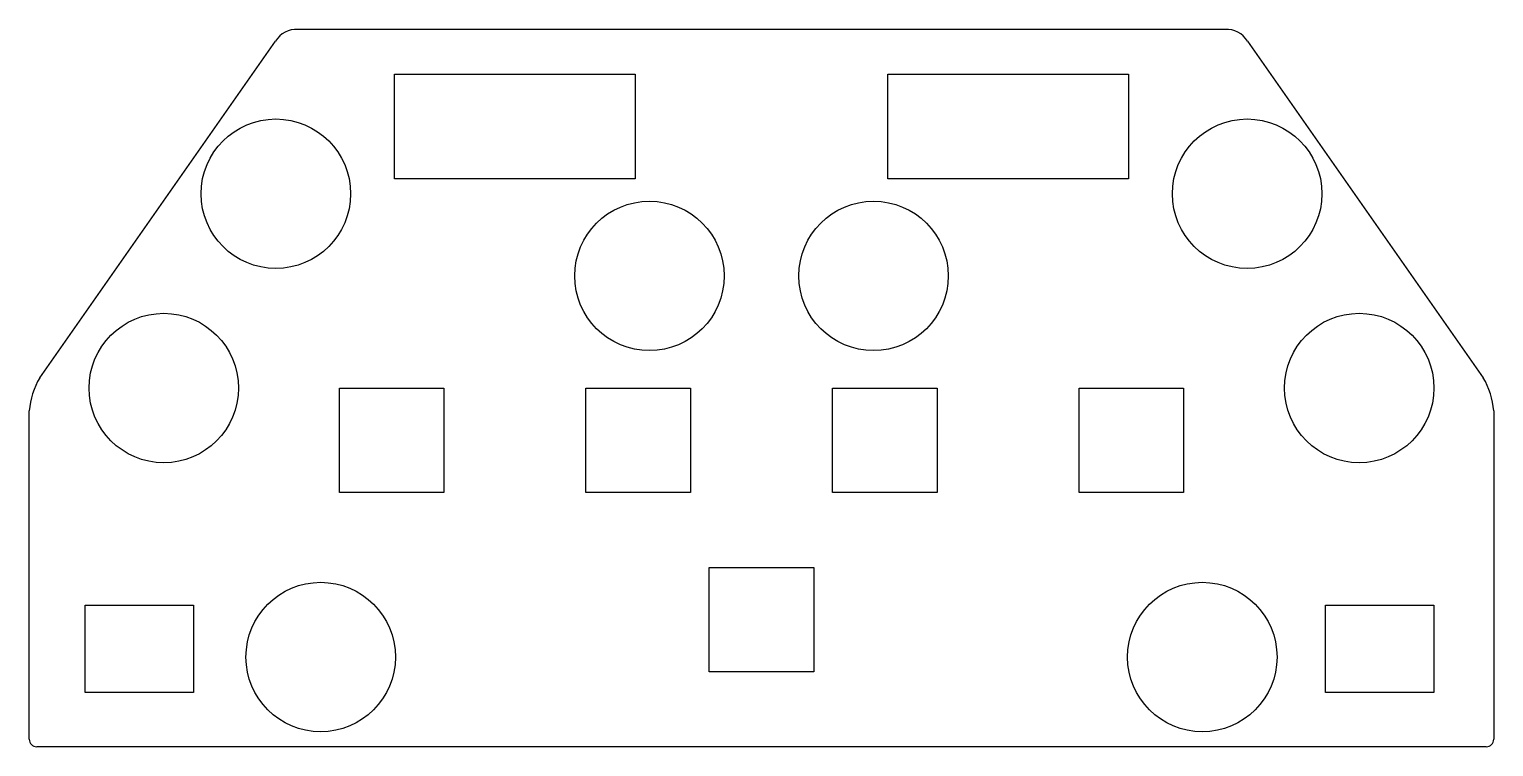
# Model space of a CAD drawing. Header units: millimetres. Extents: x 2 to 198, y 2 to 98.
import ezdxf

# ---------------------------------------------------------------- set-up
doc = ezdxf.new("R2010")
doc.units = ezdxf.units.MM

msp = doc.modelspace()

# ---------------------------------------------------------------- linework, layer by layer
at = {"color": 7, "linetype": 'Continuous', "lineweight": 25}
for p, q in [((37.96, 98), (162.04, 98)), ((3.4, 51.37), (34.94, 96.43)), ((165.06, 96.43), (196.6, 51.37)), ((50.9, 92), (83.1, 92)), ((50.9, 78), (50.9, 92)), ((83.1, 92), (83.1, 78)), ((116.9, 78), (116.9, 92)), ((116.9, 92), (149.1, 92)), ((149.1, 92), (149.1, 78)), ((83.1, 78), (50.9, 78)), ((149.1, 78), (116.9, 78)), ((43.5, 36), (43.5, 50)), ((43.5, 50), (57.5, 50)), ((57.5, 50), (57.5, 36)), ((76.5, 36), (76.5, 50)), ((76.5, 50), (90.5, 50)), ((90.5, 50), (90.5, 36)), ((109.5, 36), (109.5, 50)), ((109.5, 50), (123.5, 50)), ((123.5, 50), (123.5, 36)), ((142.5, 36), (142.5, 50)), ((142.5, 50), (156.5, 50)), ((156.5, 50), (156.5, 36)), ((2, 3), (2, 46.93)), ((198, 46.93), (198, 3)), ((57.5, 36), (43.5, 36)), ((90.5, 36), (76.5, 36)), ((123.5, 36), (109.5, 36)), ((156.5, 36), (142.5, 36)), ((93, 12), (93, 26)), ((93, 26), (107, 26)), ((107, 26), (107, 12)), ((9.5, 20.95), (24, 20.95)), ((9.5, 9.25), (9.5, 20.95)), ((24, 20.95), (24, 9.25)), ((175.5, 20.95), (190, 20.95)), ((175.5, 9.25), (175.5, 20.95)), ((190, 20.95), (190, 9.25)), ((107, 12), (93, 12)), ((24, 9.25), (9.5, 9.25)), ((190, 9.25), (175.5, 9.25)), ((197, 2), (3, 2))]:
    msp.add_line(p, q, dxfattribs=at)
for centre in [(35, 76), (165, 76), (85, 65), (115, 65), (20, 50), (180, 50), (41, 14), (159, 14)]:
    msp.add_circle(centre, 10, dxfattribs=at)
for centre, radius, start, end in [((37.82, 94.58), 3.42, 87.6439, 147.3641), ((162.18, 94.58), 3.42, 32.6359, 92.3561), ((12.28, 46.13), 10.31, 149.4433, 175.5647), ((187.72, 46.13), 10.31, 4.4353, 30.5567), ((3, 3), 1, 180, 270), ((197, 3), 1, 270, 0)]:
    msp.add_arc(centre, radius, start, end, dxfattribs=at)

doc.saveas('drawing.dxf')
